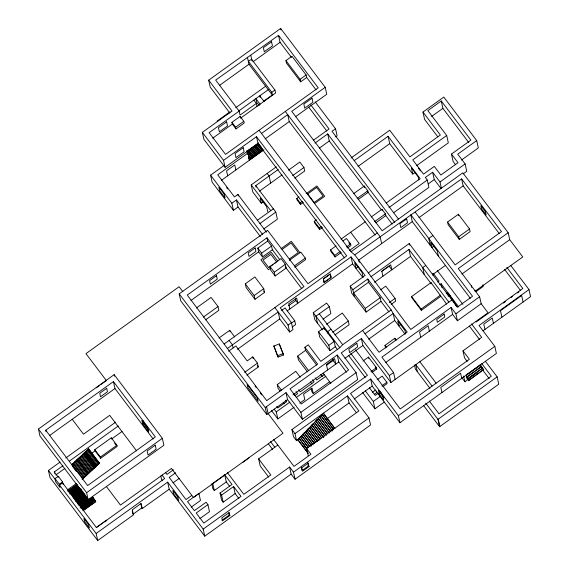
<?xml version="1.0" encoding="UTF-8"?>
<svg xmlns="http://www.w3.org/2000/svg" width="569" height="569" viewBox="0 0 569 569"><rect width="100%" height="100%" fill="white"/><g stroke="black" fill="none" stroke-linecap="round" stroke-linejoin="round"><path stroke-width="0.85" d="M299.166 438.784L300.994 436.885M305.254 432.468L310.119 427.419M316.805 420.47L318.633 418.571M316.705 365.085L305.574 350.376L304.884 347.275L308.256 344.85L320.76 361.372L339.778 347.709L342.702 344.7L391.152 309.892L367.759 278.995L352.858 289.699L354.402 296.655M72.149 464.695L88.657 448.884L87.754 449.738L98.473 463.906L82.156 479.112M82.235 479.468L99.419 463.23L88.657 448.884M229.869 113.075L210.217 87.114L208.674 80.158L280.659 28.45L325.219 87.313L326.755 94.269L295.432 116.78M239.158 111.104L209.122 132.677L225.537 154.363L318.206 87.797L278.518 35.363L215.679 80.087L239.158 111.104L240.047 115.123L256.349 103.409L253.852 100.116M219.385 85.492L248.966 64.24L247.423 57.277M253.034 61.744L280.062 42.319L278.518 35.363M306.698 77.505L300.66 81.844L286.492 63.123L285.93 60.591L291.968 56.253L306.136 74.973L306.698 77.505L316.094 89.923M217.059 121.126L229.94 111.873M235.673 107.761L265.73 86.168M225.089 167.307L223.546 160.351L256.491 136.688L258.034 143.644L225.089 167.307L203.894 139.32L202.358 132.357L232.045 111.033L208.674 80.158M238.973 110.806L268.355 89.646M271.797 92.313L274.941 90.058L251.669 59.311L248.319 61.296L271.797 92.313L272.444 95.258L248.966 64.24M231.946 122.335L240.139 116.453L243.817 121.311L244.201 123.046L236.007 128.928L232.33 124.07L231.946 122.335L235.623 127.193L236.007 128.928M263.49 101.339L272.786 94.66M212.763 138.132L232.33 124.07M300.66 81.844L300.098 79.311L306.136 74.973M235.623 127.193L243.817 121.311M325.219 87.313L291.748 111.353L382.148 230.779L462.825 172.82L508.174 232.728L509.71 239.684L522.783 256.953L475.03 291.257M261.505 133.459L287.722 114.625L289.265 121.581L375.127 235.011M233.418 210.317L231.853 203.247L236.455 199.939L238.027 207.009L233.418 210.317L212.159 182.229L210.594 175.16L224.15 165.423M246.896 151.29L258.454 142.997M246.939 151.468L258.49 143.168M265.175 138.886L289.265 121.581M246.982 152.997L259.251 144.177M247.743 152.656L259.293 144.355M246.413 150.949L248.013 153.054L217.721 174.811L234.464 196.931L237.927 194.442L266.456 232.131M247.778 154.178L260.054 145.358M247.821 154.355L260.09 145.536M248.582 155.358L260.858 146.546M248.617 155.536L260.894 146.717M248.66 157.065L261.655 147.727M248.696 157.236L261.697 147.904M248.738 158.765L262.458 148.907M262.494 149.085L248.774 158.943L249.542 159.946L263.255 150.095M249.535 158.602L258.923 151.859M260.367 150.821L262.537 149.263M221.384 180.373L264.016 149.747M263.248 201.831L261.306 203.225L252.785 191.966L251.214 184.897L276.306 166.873M313.277 140.315L329.046 128.992L310.852 104.959M256.1 187.18L255.751 185.608L278.255 169.448M314.97 143.068L327.708 133.921L394.722 222.443M315.212 101.901L335.546 128.765L332.019 131.297L398.449 219.065M259.421 191.163L281.932 174.996M288.511 170.159L299.82 162.037L303.946 167.492L304.721 170.963L294.827 178.076M319.373 148.104L329.273 140.984L327.708 133.921M335.703 136.845L337.111 135.835L335.546 128.765M292.644 175.615L303.946 167.492M257.451 220.239L273.326 208.83M259.926 223.51L275.809 212.109L255.751 185.608M351.023 158.018L389.722 130.223L409.9 156.88L440.349 135.009L422.973 112.057L443.799 97.093L476.701 140.564L478.33 147.926L461.48 160.031M303.305 202.429L300.496 204.449L297.11 199.975L296.769 198.439L298.917 196.895M306.136 193.688L316.883 185.971L324.686 196.284L314.657 203.489M354.217 160.629L388.094 136.297L420.15 178.645L386.273 202.977M455.613 164.754L453.095 161.425L451.466 154.064L470.883 140.116L441.267 100.983L427.867 110.606L446.701 135.486L448.329 142.847L416.494 165.721M263.66 229.023L277.373 219.172L275.809 212.109M300.496 204.449L300.155 202.913L302.303 201.369M266.79 414.509L265.246 407.553L285.994 392.646L287.537 399.602L266.79 414.509L180.722 300.809L179.178 293.853L267.579 230.345L307.978 283.718L346.72 255.886L256.491 136.688M358.015 166.433L389.722 143.658L388.094 136.297M431.615 116.453L442.895 108.345L441.267 100.983M224.243 343.925L303.974 286.655L266.989 237.799L187.258 295.069L266.705 400.654L317.609 364.089L304.884 347.275M267.7 241L271.534 246.064L272.359 249.812L262.48 256.918L258.646 251.854L257.814 248.105L267.7 241L266.989 237.799M190.964 300.475L258.646 251.854M262.48 256.918L261.648 253.162L271.534 246.064M322.459 227.472L319.629 229.506L314.6 222.863L314.259 221.327L316.385 219.798M353.569 193.709L364.217 186.056L367.816 190.814L368.157 192.35L358.214 199.491M196.397 307.985L211.099 297.423L218.012 306.556L218.845 310.311L205.544 319.863M281.065 248.681L291.335 241.306L300.012 252.771M282.117 249.407L291.065 242.977L298.291 252.529L289.344 258.959M357.168 198.467L367.816 190.814M446.701 135.486L412.738 159.882L423.528 174.135L434.311 166.39L440.854 175.032L458.009 162.713L451.466 154.064M38.429 429.04L114.156 374.644L162.343 438.308L163.886 445.264L88.159 499.66L39.972 435.996L38.429 429.04L86.623 492.704L88.159 499.66M96.253 387.845L99.134 385.775M100.578 384.736L106.339 380.597M319.629 229.506L319.287 227.97L321.414 226.441M245.289 283.839L254.876 276.954L263.739 288.661L264.571 292.409L254.983 299.301L246.121 287.587L245.289 283.839L254.151 295.546L254.983 299.301M269.976 266.52L281.015 258.596L285.332 264.301L286.164 268.049L275.126 275.979L270.808 270.275L269.976 266.52L274.301 272.231L275.126 275.979M273.049 264.571L268.753 267.658L263.02 260.09L270.908 254.421L276.634 261.989M274.486 263.539L275.922 262.508M270.481 268.241L268.412 269.727L260.894 259.791L271.242 252.359L277.764 260.965M45.733 430.221L113.423 381.593L155.309 436.928L87.619 485.556L45.733 430.221L46.075 431.764M203.311 317.118L218.012 306.556M289.308 260.374L300.795 252.124L305.297 258.07L305.631 259.606L294.863 267.345M274.301 272.231L285.332 264.301M389.722 143.658L412.767 174.1L415.285 172.293M49.411 435.641L114.966 388.549L113.423 381.593M294.529 265.808L305.297 258.07M254.151 295.546L263.739 288.661M441.452 188.51L440.001 181.966L432.618 172.222L425.335 177.457L427.283 180.024L428.912 187.386L393.542 212.792M476.701 140.564L457.739 154.178L465.115 163.922L466.751 171.283L463.159 173.865M371.173 217.024L381.934 209.3L385.398 213.873L385.796 215.651L375.753 222.87M341.002 239.179L365.149 221.832M389.025 207.507L427.283 180.024M341.286 252.458L335.07 256.925L330.895 251.413L330.553 249.876L336.08 245.908M342.993 240.943L346.443 238.461L350.618 243.973L350.959 245.509L347.503 247.992M374.644 221.604L385.398 213.873M428.293 183.865L434.254 179.584L432.618 172.222M219.086 337.936L229.705 330.305L234.762 336.99M335.07 256.925L334.728 255.389L340.255 251.42M346.471 246.953L350.618 243.973M440.001 181.966L465.115 163.922M349.522 250.431L359.174 243.496L350.66 232.244M259.087 130.265L351.045 251.747L377.261 232.913M97.712 540.55L96.147 533.48L167.627 482.135L169.192 489.198L142.25 508.558L141.119 503.451L132.321 509.767L133.452 514.874L97.712 540.55L50.001 477.512L48.436 470.449L59.987 462.149M65.762 457.995L115.578 422.212M367.759 278.995L368.492 282.274L380.184 297.722L381.002 301.399L366.102 312.104L351.727 293.12L350.191 286.164L365.092 275.46L351.052 256.918L280.218 307.808L291.449 322.637L292.985 329.6L289.614 332.019L279.72 318.953L278.177 311.997L227.273 348.562M351.045 251.747L354.743 254.884L461.623 178.922L501.502 231.604L455.157 264.898L415.278 212.216M54.603 473.372L54.29 471.957L62.917 465.762M69.382 461.118L118.252 426.01M281.591 310.404L285.041 307.929L294.735 320.738L295.588 324.6L292.146 327.075M96.666 465.62L85.94 451.452L87.754 449.738M288.519 305.816L295.837 300.56L295.453 298.846M95.763 466.473L85.037 452.305L85.94 451.452M94.859 467.327L84.134 453.159L85.037 452.305M93.956 468.18L83.23 454.012L84.134 453.159M92.142 469.887L81.417 455.719L83.23 454.012M90.336 471.601L79.61 457.433L81.417 455.719M88.529 473.308L77.804 459.14L79.61 457.433M87.619 474.162L76.9 459.994L77.804 459.14M55.776 474.987L64.916 468.422M327.559 279.792L324.102 282.274L323.341 278.824L330.248 273.86L331.016 277.309L328.939 278.796M85.812 475.869L75.087 461.701L76.9 459.994M228.61 351.201L235.886 345.973L247.195 360.917L252.764 356.919L257.451 363.114L258.305 366.969L246.946 375.127M324.238 282.452L331.144 277.487L330.383 274.038L323.477 278.995L324.238 282.452L323.37 281.306M84.006 477.583L73.28 463.415L75.087 461.701M71.431 464.944L73.28 463.415M287.217 310.845L352.595 263.874L351.052 256.918M94.81 449.674L111.296 437.824L116.908 445.243L117.171 446.43L100.685 458.273L95.073 450.861L94.81 449.674L100.421 457.085L100.685 458.273M358.399 260.317L412.283 221.611L410.74 214.655L472.519 296.264L457.348 307.16L409.203 243.553L368.371 272.885L410.782 329.472L451.886 299.941M55.051 478.586L59.325 484.233L60.058 487.526L55.776 481.872L55.051 478.586L58.273 476.274L62.547 481.922L63.095 484.383M418.962 217.635L463.166 185.878L461.623 178.922M91.509 453.422L95.073 450.861M122.036 431.487L111.56 439.019L111.296 437.824M237.458 349.316L279.72 318.953M357.929 266.769L355.895 268.234L354.658 262.658L362.04 272.409L363.1 277.188M59.325 484.233L62.547 481.922M142.748 424.296L141.859 420.278L147.698 427.988L148.587 432.006L142.748 424.296L144.042 423.364M100.421 457.085L116.908 445.243M289.614 332.019L288.07 325.063L291.449 322.637M291.285 323.213L294.735 320.738M98.473 463.906L99.383 463.052M322.509 329.828L314.806 319.65L313.263 312.687L326.627 303.085L329.302 306.62L330.845 313.576L322.993 319.216M67.192 490.065L76.331 483.501M67.882 490.976L77.014 484.411M67.917 491.147L77.092 484.511M68.6 492.057L77.74 485.492M69.347 491.73L77.782 485.67M70.03 492.633L78.465 486.573M69.368 493.316L78.508 486.751M329.302 306.62L315.937 316.222L317.481 323.178M370.903 276.79L408.969 249.442L448.849 302.125M447.575 222.045L458.408 214.264L469.539 228.973L470.129 231.619L459.297 239.407L448.159 224.698L447.575 222.045L458.706 236.754L459.297 239.407M70.051 494.219L79.191 487.654M70.798 493.892L79.233 487.832M381.486 271.527L389.04 266.1L391.842 269.813L390.732 264.805L381.806 271.221L382.916 276.221M71.481 494.795L79.916 488.735M71.516 494.973L80.656 488.408M432.888 235.474L428.749 238.447L430.292 245.403M368.492 282.274L353.591 292.978L365.284 308.426L366.102 312.104M72.206 495.876L81.346 489.312M72.242 496.054L81.381 489.489M244.67 372.29L257.451 363.114M72.932 496.965L81.367 490.905M72.967 497.142L82.107 490.578M73.657 498.046L82.79 491.481M73.693 498.224L82.832 491.659M374.537 282.238L410.512 256.399L408.969 249.442M74.375 499.127L83.515 492.562M75.122 498.8L82.854 493.245M75.101 500.208L84.24 493.643M75.144 500.386L84.283 493.821M86.623 492.704L162.343 438.308M75.826 501.289L84.966 494.724M75.869 501.467L85.009 494.902M76.552 502.377L85.691 495.812M77.292 502.043L85.734 495.983M433.976 246.05L431.907 247.536L430.74 242.287L437.22 250.844L438.386 256.093M77.277 503.458L86.417 496.893M326.599 324.294L342.268 313.035L348.32 321.037L349.138 324.714L334.892 334.949M78.017 503.131L86.452 497.071M78.003 504.539L87.142 497.975M335.312 346.734L329.977 350.568L319.693 336.983L318.526 331.734L323.868 327.908L334.152 341.492L335.312 346.734L337.31 349.38M78.742 504.212L87.178 498.152M78.728 505.621L87.868 499.056M79.468 505.293L87.903 499.233M380.561 289.877L385.761 286.136L395.057 298.419L395.668 301.165L391.116 304.436M80.158 506.197L92.811 497.107L94.98 500.357L95.748 501.616L83.095 510.706M80.193 506.374L92.847 497.285M80.179 507.783L93.529 498.188M80.215 507.961L93.572 498.366M458.706 236.754L469.539 228.973M81.602 508.366L94.255 499.276M331.009 329.245L327.63 331.67L328.014 333.384M81.644 508.537L94.298 499.447M82.327 509.447L94.98 500.357M82.37 509.625L95.023 500.535M83.814 508.786L88.736 505.251M90.137 504.241L92.249 502.726M307.473 371.863L298.462 359.957L297.608 356.102L305.574 350.376M83.053 510.528L95.748 501.616M365.284 308.426L380.184 297.722M332.652 332.289L348.32 321.037M425.754 265.417L422.717 267.608L424.254 274.564M329.977 350.568L328.811 345.326L334.152 341.492M389.21 302.623L395.057 298.419M280.076 391.081L278.113 388.478L277.252 384.623L295.795 371.308L300.226 377.162M432.34 274.82L445.435 265.41M440.762 296.364L421.352 310.304L411.892 297.8L411.615 296.57L431.025 282.629L446.644 304.138M173.431 469.781L166.966 474.425L165.38 472.327M365.028 333.726L393.165 313.512L391.152 309.892M437.675 282.039L439.069 281.036L433.173 273.241M96.246 527.584L106.581 520.158L106.766 520.998M337.232 354.992L290.012 388.911L301.371 403.926L348.598 369.999L337.232 354.992L338.775 361.948L346.521 372.183M508.174 232.728L458.273 268.568L479.617 296.762L481.161 303.718L488.003 312.758L390.924 382.489L362.894 345.468L361.358 338.512L341.222 352.972L356.116 372.645L357.659 379.601L302.431 419.275L287.537 399.602M175.657 472.768L169.221 477.398L186.006 499.575L191.696 495.485M326.314 365.447L333.128 360.554L332.78 358.982M439.681 284.77L441.117 283.739L458.742 307.025M368.74 339.131L394.708 320.475L393.165 313.512L407.198 332.047L379.061 352.261L362.545 330.447M292.985 394.836L338.775 361.948M461.957 273.988L509.71 239.684M344.921 358.378L362.894 345.468M172.933 482.925L179.37 478.294M294.87 395.683L297.608 393.712L296.008 391.593M324.55 374.352L316.748 379.964L315.148 377.852M294.145 407.226L277.828 418.948L276.264 411.878L289.934 402.055M296.413 397.397L325.923 376.201M421.352 310.304L421.081 309.074L440.484 295.133M400.96 324.344L398.812 325.888L397.703 320.888L404.979 330.504L405.718 333.839M446.181 293.398L447.611 292.374L456.935 306.734M447.17 294.706L448.592 293.682L457.078 306.755M447.234 294.998L448.664 293.974M448.223 296.3L449.645 295.275M299.82 403.144L304.792 399.58L303.583 394.139L312.04 388.065L313.242 393.506L329.714 381.678M363.001 361.023L368.442 357.112L376.45 367.681L376.749 369.032L371.984 372.46M385.569 347.986L384.993 345.369L394.872 338.271L396.28 340.134M302.431 419.275L300.887 412.319L356.116 372.645M481.161 303.718L457.44 320.76L455.897 313.796L451.096 307.452L381.906 357.154L393.556 372.539L395.099 379.495M224.741 474.852L212.756 483.458L214.321 490.528L226.306 481.922L224.741 474.852L232.003 484.454L220.018 493.06L221.59 500.13L223.155 502.192L235.132 493.586L233.567 486.516L221.583 495.122L223.155 502.192M242.814 462.355L249.016 457.896M371.002 371.6L376.45 367.681M299.422 438.599L296.541 440.669L293.49 436.636L291.925 429.567L367.425 375.327L350.81 353.377M385.604 362.567L452.639 314.408L451.096 307.452M455.897 313.796L479.617 296.762M191.227 507.121L200.473 500.471L198.908 493.408L187.528 501.581L194.399 510.663L206.12 502.242L207.92 504.618L209.484 511.687L199.833 518.622M268.682 477.114L260.204 465.911L258.639 458.849L277.843 445.05M510.891 265.659L528.999 289.578L479.013 325.489L494.817 346.365L496.381 353.434L399.929 422.724L398.364 415.654L370.639 379.032L350.511 393.492L368.996 417.909L370.561 424.979L295.048 479.226L291.164 474.098L289.6 467.028L203.183 529.106L204.755 536.176L291.164 474.098M296.541 440.669L294.977 433.599L347.488 395.875L358.89 410.939L306.591 448.514L308.156 455.577M320.781 415.477L322.061 414.147L333.462 429.211L332.182 430.541L320.781 415.477L332.26 430.889M330.461 431.537L319.579 417.155L320.859 415.825M329.181 432.867L318.299 418.485L319.579 417.155M327.381 433.507L317.018 419.815L318.299 418.485M326.101 434.837L315.738 421.145L317.018 419.815M324.821 436.167L314.458 422.475L315.738 421.145M323.541 437.497L313.178 423.805L314.458 422.475M321.741 438.144L311.897 425.135L313.178 423.805M319.942 438.791L310.617 426.466L311.897 425.135M318.661 440.122L309.337 427.796L310.617 426.466M317.381 441.444L308.057 429.126L309.337 427.796M315.582 442.092L306.776 430.456L308.057 429.126M377.211 379.694L382.183 376.116L386.835 382.254L387.126 383.584L382.866 386.65M314.301 443.422L305.496 431.779L306.776 430.456M313.021 444.752L304.209 433.109L305.496 431.779M311.741 446.082L302.928 434.439L304.209 433.109M309.941 446.729L301.648 435.769L302.928 434.439M308.142 447.369L300.368 437.099L301.648 435.769M306.862 448.699L299.088 438.429L300.368 437.099M308.178 453.45L297.807 439.759L299.088 438.429M354.231 399.011L372.204 386.102L370.639 379.032M326.755 418.962L349.06 402.944L347.488 395.875M207.92 504.618L196.198 513.039L203.802 523.089L241.014 496.353L233.567 486.516M390.924 382.489L389.381 375.533L393.556 372.539M372.439 392.283L375.611 390M381.856 385.832L386.835 382.254M374.359 394.31L376.898 392.482L376.571 391.017M476.21 321.976L522.811 288.497L506.815 267.366M503.409 303.057L505.528 301.542M511.168 297.487L512.577 296.47M517.513 292.928L518.921 291.911M378.101 393.371L375.227 395.434L369.373 387.695M379.267 394.203L378.413 390.334L382.866 396.216L383.719 400.078L379.267 394.203L381.202 392.816M384.295 402.077L374.943 408.791L373.314 401.43L380.505 396.266M483.081 330.76L530.571 296.648L528.999 289.578M222.01 520.23L229.414 514.917L228.909 512.655M229.883 515.535L222.479 520.848L221.81 517.833L229.215 512.52L229.883 515.535L228.973 514.326M295.048 479.226L293.483 472.156L368.996 417.909M467.213 361.422L464.539 357.894L462.974 350.831L481.708 337.367L471.566 323.96M308.995 466.573L302.544 471.21L301.783 467.775L308.234 463.138L308.995 466.573L307.943 465.179M398.364 415.654L494.817 346.365M466.317 374.914L480.343 364.836L483.501 369.63L468.835 380.505L466.872 377.716M466.381 375.206L480.407 365.127M481.395 366.429L466.665 377.012L468.835 380.505M466.729 377.304L481.459 366.728M467.718 378.613L482.448 368.029M467.782 378.904L482.512 368.321M467.846 379.196L476.964 372.645M461.751 377.567L464.909 381.735L467.434 379.921L466.345 375.014M468.771 380.206L483.501 369.63M497.142 376.834L498.771 384.196L439.595 426.707L437.959 419.346L497.142 376.834L485.35 361.258M273.902 346.037L279.294 343.953L283.127 353.591L283.44 355.006L278.049 357.083L273.902 346.037L278.049 357.083M277.736 355.668L283.127 353.591M442.895 108.345L468.813 142.584M437.767 136.809L424.602 119.419L422.973 112.057M463.166 185.878L499.319 233.646M504.646 269.507L520.642 290.638M434.254 179.584L441.103 188.638M418.414 168.218L420.498 170.977M475.044 290.176L476.082 291.548L483.252 286.399L482.896 284.784M280.062 42.319L291.492 57.419M412.283 221.611L470.35 298.32M285.93 60.591L300.098 79.311M437.284 270.552L462.874 304.365M308.64 107.036L326.855 131.105M329.273 140.984L364.025 186.888M367.126 190.992L381.28 209.691M384.808 214.342L392.19 224.101M469.389 326.087L479.539 339.494M410.512 256.399L431.295 283.86L431.025 282.629M452.639 314.408L457.44 320.76M481.779 363.619L491.31 376.216L438.998 413.798L429.396 401.109M483.565 369.921L480.144 364.914M482.882 370.277L489.233 378.677M285.304 111.432L380.106 236.668L381.643 243.624M462.974 350.831L469.382 359.295L400.242 408.962L355.518 349.878M264.03 101.424L259.777 95.812L260.125 97.384M411.615 296.57L421.081 309.074M260.104 104.241L255.858 98.629L256.64 102.164L259.194 105.535M348.875 242.75L349.914 244.129M354.743 254.884L368.371 272.885M358.577 260.922L359.629 262.316M352.595 263.874L362.745 277.288M381.002 301.399L388.976 311.933M394.708 320.475L405.05 334.131M258.034 143.644L344.522 257.906M314.259 221.327L319.287 227.97M296.769 198.439L300.155 202.913M419.837 361.692L436.11 383.193M330.553 249.876L334.728 255.389M432.063 386.095L415.79 364.601L417.354 371.664M429.958 388.314L415.398 369.075L414.495 364.999M267.153 173.453L269.094 176.02L270.666 183.09M350.191 286.164L352.858 289.699M384.993 345.369L386.401 347.232M425.662 403.094L437.959 419.346M423.549 405.512L439.595 426.707M251.214 184.897L270.737 210.686M361.358 338.512L389.381 375.533M202.358 132.357L223.546 160.351M375.149 366.92L376.749 369.032M236.455 199.939L262.494 234.343M226.597 187.606L227.572 188.894M272.359 249.812L279.742 259.564M285.204 266.783L301.855 288.775M384.011 397.852L380.547 393.286L380.206 391.735M319.309 313.796L342.702 344.7M238.027 207.009L260.346 236.498M372.204 386.102L399.929 422.724M348.626 355.49L365.241 377.439M210.594 175.16L231.853 203.247M313.263 312.687L339.778 347.709M257.814 248.105L261.648 253.162M365.27 390.811L373.314 401.43M295.837 300.56L297.843 303.213L296.698 298.071L288.718 303.803L289.856 308.946M318.526 331.734L328.811 345.326M362.617 392.503L374.943 408.791M333.128 360.554L335.802 364.082L334.586 358.584L326.407 364.459L327.623 369.957M349.06 402.944L356.315 412.532M263.532 291.036L264.571 292.409M274.841 307.58L288.07 325.063M323.121 373.193L330.866 383.428M320.781 374.374L322.388 376.486M297.608 356.102L308.739 370.81M312.516 379.736L314.116 381.849L300.247 391.813L298.647 389.701M310.347 381.87L311.947 383.983M313.242 393.506L311.855 391.671L311.165 388.563M323.42 413.165L334.899 428.585L323.498 413.521M322.139 414.495L333.541 429.559M319.501 416.807L330.902 431.864M318.22 418.13L329.102 432.511M316.94 419.46L327.822 433.841M315.66 420.79L326.542 435.171M293.839 393.727L295.439 395.846M314.38 422.12L324.743 435.818M313.099 423.45L323.462 437.148M311.819 424.78L321.663 437.789M285.994 392.646L300.887 412.319M310.539 426.11L320.383 439.119M277.252 384.623L281.683 390.476M309.259 427.44L319.102 440.449M307.978 428.77L317.303 441.096M285.546 400.199L286.612 401.614L277.793 407.945L276.726 406.536M306.698 430.1L316.023 442.426M257.266 365.59L258.305 366.969M283.376 402.333L284.443 403.748M305.411 431.43L314.223 443.066M304.131 432.76L312.943 444.396M302.85 434.09L311.663 445.726M301.57 435.42L309.863 446.373M229.108 340.433L232.451 344.85L233.134 347.951M300.29 436.743L308.583 447.703M299.01 438.073L306.783 448.344M302.281 442.888L306.428 448.372M306.591 448.514L310.923 454.233L293.995 466.395L273.568 439.403M291.925 429.567L294.977 433.599M297.729 439.403L308.099 453.102M274.166 409.104L276.264 411.878M255.047 386.045L256.071 387.397M260.182 392.823L261.719 394.858M182.834 291.669L179.093 286.733L85.962 353.634L106.467 380.725M271.534 410.626L277.828 418.948M179.178 293.853L265.246 407.553M270.495 441.608L274.77 447.255M289.6 467.028L293.483 472.156M268.319 443.735L272.594 449.382M258.639 458.849L270.823 474.944L243.831 494.333L227.337 472.54M226.306 481.922L229.421 486.033M235.132 493.586L238.859 498.501M220.018 493.06L221.583 495.122M214.321 490.528L212.799 488.515L211.753 483.806M148.95 430.662L143.644 423.649L142.933 420.441M114.966 388.549L153.139 438.984M167.627 482.135L203.183 529.106M162.058 475.079L164.669 478.529L96.389 527.577L62.569 482.896L59.517 485.087L96.147 533.48M169.192 489.198L204.755 536.176M162.613 480.812L161.575 479.447L160.821 476.033M136.61 450.89L109.703 415.334L83.479 434.175L72.199 419.275M114.625 443.059L116.666 445.755M141.318 507.32L142.25 508.558M88.693 449.062L99.419 463.23M87.711 449.56L98.437 463.728M86.808 450.42L97.569 464.759M85.905 451.274L96.63 465.442M85.001 452.127L95.72 466.296M84.091 452.981L94.817 467.149M83.188 453.834L93.913 468.003M82.285 454.688L93.046 469.034M106.424 486.545L120.45 505.08L171.454 468.443L193.481 497.541L282.992 433.237L268.106 413.563L266.562 406.607M81.381 455.549L92.107 469.709M80.478 456.402L91.239 470.741M79.575 457.256L90.293 471.424M78.664 458.109L89.433 472.455M77.761 458.963L88.487 473.131M76.858 459.816L87.583 473.984M75.954 460.67L86.716 475.015M75.051 461.53L85.777 475.698M74.148 462.384L84.909 476.73M73.237 463.237L83.963 477.405M72.334 464.091L83.102 478.437M72.505 466.36L76.26 471.324M54.29 471.957L58.294 477.242M48.436 470.449L55.243 479.439M92.605 497.036L95.059 500.706M283.44 355.006L279.294 343.953M523.082 302.025L521.631 295.496L500.478 310.688L501.929 317.225M493.451 323.313L492.277 318.014L483.778 324.117L484.952 329.415M458.408 214.264L458.699 215.587M471.345 285.837L471.687 287.381M463.643 376.009L464.909 381.735M418.876 179.982L418.187 176.895L411.401 167.926L412.767 174.1M441.117 283.739L441.992 287.665M461.729 378.328L460.591 373.2L440.804 387.418L441.942 392.546M432.817 273.767L433.173 275.382M429.375 331.115L428.194 325.781L419.538 331.99L420.726 337.332M409.203 243.553L409.545 245.097M438.244 419.14L439.88 426.501M381.934 209.3L382.197 210.48M364.217 186.056L364.558 187.592M394.872 338.271L395.306 340.234M368.442 357.112L368.748 358.463M280.659 28.45L281.001 29.993M274.941 90.058L275.595 92.996L240.523 118.188L240.139 116.453M323.868 327.908L324.195 329.401M250.78 55.293L251.996 60.783M256.349 103.409L257.003 106.353M267.793 211.796L266.662 206.682L260.175 198.119L261.306 203.225M248.013 153.054L249.578 160.124M307.765 462.519L308.526 465.954L302.075 470.591L301.314 467.156M235.886 169.96L234.777 164.946L226.562 170.842L227.671 175.857M237.927 194.442L238.276 196.013M252.764 356.919L253.105 358.463M229.705 330.305L230.04 331.805M114.156 374.644L114.497 376.187M140.842 503.679L141.781 507.932L132.982 514.255L132.228 510.848M271.555 41.793L263.383 47.661L264.286 51.743L272.459 45.876L271.555 41.793M226.626 121.837L218.453 127.705L219.357 131.795L227.529 125.92L226.626 121.837M312.011 98.195L303.839 104.07L304.742 108.153L312.914 102.278L312.011 98.195M243.205 147.691L235.033 153.566L235.936 157.649L244.108 151.774L243.205 147.691M316.634 187.5L307.708 193.908L314.195 202.472L323.114 196.063L316.634 187.5M216.476 275.702L209.57 280.666L210.338 284.116L217.244 279.151L216.476 275.702M255.147 247.97L248.233 252.935L249.002 256.384L255.908 251.42L255.147 247.97M106.688 388.293L99.76 393.271L100.528 396.735L107.456 391.757L106.688 388.293M406.636 218.859L399.929 223.674L400.804 227.607L407.511 222.792L406.636 218.859M155.245 445.164L147.158 450.975L148.054 455.015L156.141 449.204L155.245 445.164M356.87 343.327L348.84 349.096L349.622 352.638L357.652 346.87L356.87 343.327M444.133 314.109L436.743 319.415L437.383 322.296L444.766 316.99L444.133 314.109M485.471 211.832L480.819 205.694L481.53 208.887L486.182 215.032L485.471 211.832M224.25 194.271L218.88 187.18L219.698 190.871L225.068 197.962L224.25 194.271M257.394 397.966L247.124 384.409L247.871 387.752L258.134 401.316L257.394 397.966M177.898 497.164L172.841 490.485L173.616 493.963L178.673 500.642L177.898 497.164M88.657 524.753L83.878 518.437L84.603 521.723L89.383 528.039L88.657 524.753"/></g></svg>
